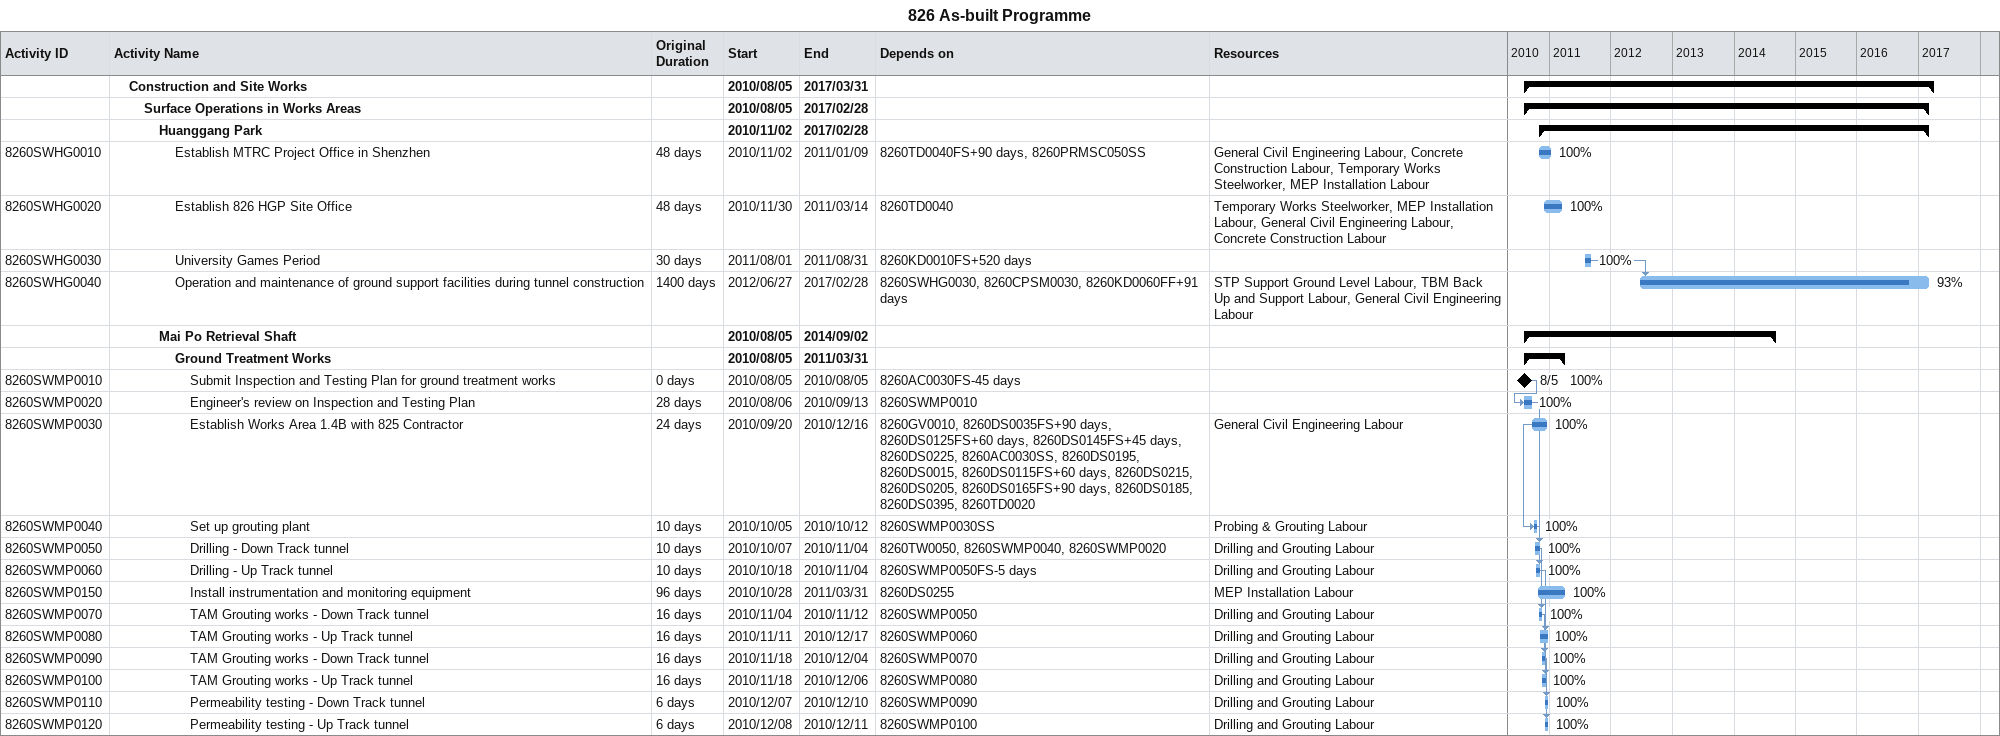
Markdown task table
826 As-built Programme

| ID | Level | Task | Original duration | Start | Finish | Predecessors | Resources | % complete |
|---|---|---|---|---|---|---|---|---|
|  | 2 | **Construction and Site Works** |  | 2010-08-05 | 2017-03-31 |  |  |  |
|  | 3 | **Surface Operations in Works Areas** |  | 2010-08-05 | 2017-02-28 |  |  |  |
|  | 4 | **Huanggang Park** |  | 2010-11-02 | 2017-02-28 |  |  |  |
| 8260SWHG0010 | 5 | Establish MTRC Project Office in Shenzhen | 48d | 2010-11-02 | 2011-01-09 | 8260TD0040FS+90d, 8260PRMSC050SS | General Civil Engineering Labour, Concrete Construction Labour, Temporary Works Steelworker, MEP Installation Labour | 100 |
| 8260SWHG0020 | 5 | Establish 826 HGP Site Office | 48d | 2010-11-30 | 2011-03-14 | 8260TD0040 | Temporary Works Steelworker, MEP Installation Labour, General Civil Engineering Labour, Concrete Construction Labour | 100 |
| 8260SWHG0030 | 5 | University Games Period | 30d | 2011-08-01 | 2011-08-31 | 8260KD0010FS+520d |  | 100 |
| 8260SWHG0040 | 5 | Operation and maintenance of ground support facilities during tunnel construction | 1400d | 2012-06-27 | 2017-02-28 | 8260SWHG0030, 8260CPSM0030, 8260KD0060FF+91d | STP Support Ground Level Labour, TBM Back Up and Support Labour, General Civil Engineering Labour | 93 |
|  | 4 | **Mai Po Retrieval Shaft** |  | 2010-08-05 | 2014-09-02 |  |  |  |
|  | 5 | **Ground Treatment Works** |  | 2010-08-05 | 2011-03-31 |  |  |  |
| 8260SWMP0010 | 6 | Submit Inspection and Testing Plan for ground treatment works | 0d | 2010-08-05 | 2010-08-05 | 8260AC0030FS-45d |  | 100 |
| 8260SWMP0020 | 6 | Engineer's review on Inspection and Testing Plan | 28d | 2010-08-06 | 2010-09-13 | 8260SWMP0010 |  | 100 |
| 8260SWMP0030 | 6 | Establish Works Area 1.4B with 825 Contractor | 24d | 2010-09-20 | 2010-12-16 | 8260GV0010, 8260DS0035FS+90d, 8260DS0125FS+60d, 8260DS0145FS+45d, 8260DS0225, 8260AC0030SS, 8260DS0195, 8260DS0015, 8260DS0115FS+60d, 8260DS0215, 8260DS0205, 8260DS0165FS+90d, 8260DS0185, 8260DS0395, 8260TD0020 | General Civil Engineering Labour | 100 |
| 8260SWMP0040 | 6 | Set up grouting plant | 10d | 2010-10-05 | 2010-10-12 | 8260SWMP0030SS | Probing & Grouting Labour | 100 |
| 8260SWMP0050 | 6 | Drilling - Down Track tunnel | 10d | 2010-10-07 | 2010-11-04 | 8260TW0050, 8260SWMP0040, 8260SWMP0020 | Drilling and Grouting Labour | 100 |
| 8260SWMP0060 | 6 | Drilling - Up Track tunnel | 10d | 2010-10-18 | 2010-11-04 | 8260SWMP0050FS-5d | Drilling and Grouting Labour | 100 |
| 8260SWMP0150 | 6 | Install instrumentation and monitoring equipment | 96d | 2010-10-28 | 2011-03-31 | 8260DS0255 | MEP Installation Labour | 100 |
| 8260SWMP0070 | 6 | TAM Grouting works - Down Track tunnel | 16d | 2010-11-04 | 2010-11-12 | 8260SWMP0050 | Drilling and Grouting Labour | 100 |
| 8260SWMP0080 | 6 | TAM Grouting works - Up Track tunnel | 16d | 2010-11-11 | 2010-12-17 | 8260SWMP0060 | Drilling and Grouting Labour | 100 |
| 8260SWMP0090 | 6 | TAM Grouting works - Down Track tunnel | 16d | 2010-11-18 | 2010-12-04 | 8260SWMP0070 | Drilling and Grouting Labour | 100 |
| 8260SWMP0100 | 6 | TAM Grouting works - Up Track tunnel | 16d | 2010-11-18 | 2010-12-06 | 8260SWMP0080 | Drilling and Grouting Labour | 100 |
| 8260SWMP0110 | 6 | Permeability testing - Down Track tunnel | 6d | 2010-12-07 | 2010-12-10 | 8260SWMP0090 | Drilling and Grouting Labour | 100 |
| 8260SWMP0120 | 6 | Permeability testing - Up Track tunnel | 6d | 2010-12-08 | 2010-12-11 | 8260SWMP0100 | Drilling and Grouting Labour | 100 |
